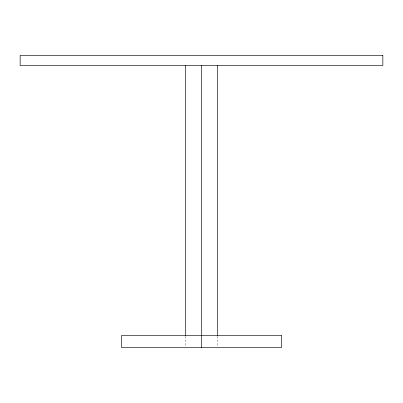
<?xml version="1.0" encoding="UTF-8"?>
<svg xmlns="http://www.w3.org/2000/svg" width="403" height="403" viewBox="0 0 403 403"><rect width="100%" height="100%" fill="white"/><g stroke="black" fill="none" stroke-linecap="round" stroke-linejoin="round"><path stroke-width="0.3" stroke-dasharray="2.02 1.51" d="M217.62 336.253L217.62 346.328M185.38 336.253L185.38 346.328"/><path stroke-width="0.6" d="M217.62 65.487L217.62 335.623M201.5 65.487L201.5 347.588M185.38 65.487L185.38 335.623M382.85 55.413L20.15 55.413L20.15 65.487L382.85 65.487L382.85 55.413M281.511 335.498L121.489 335.498L121.489 347.588L281.511 347.588L281.511 335.498"/></g></svg>
